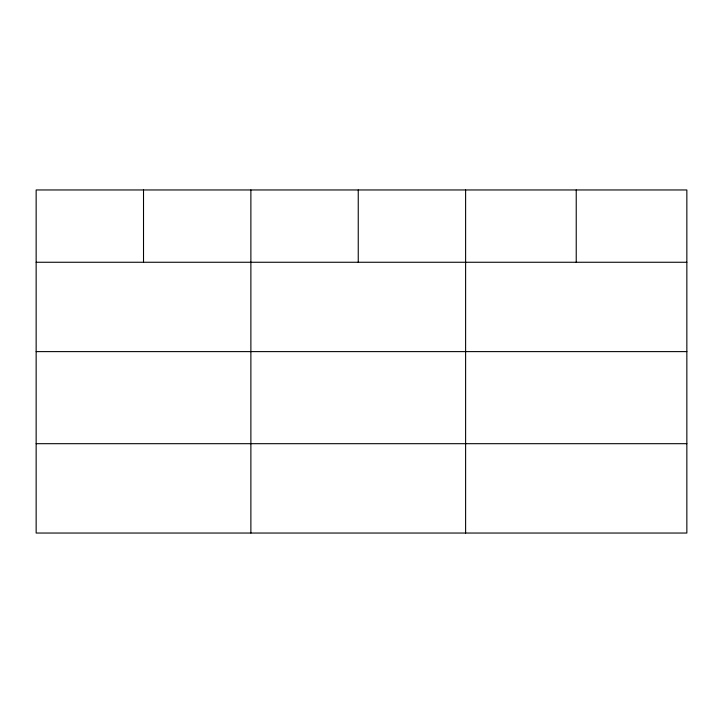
<?xml version="1.0" encoding="UTF-8"?>
<svg xmlns="http://www.w3.org/2000/svg" width="723" height="723" viewBox="0 0 723 723"><rect width="100%" height="100%" fill="white"/><g stroke="black" fill="none" stroke-linecap="round" stroke-linejoin="round"><path stroke-width="1.08" d="M686.85 351.613L686.85 189.959L36.15 189.959L36.15 533.041L686.85 533.041L686.85 351.613L36.15 351.613M36.15 262.259L686.85 262.259M36.15 443.687L686.85 443.687M576.231 189.959L576.231 262.259M465.612 189.959L465.612 533.041M358.247 189.959L358.247 262.259M250.881 189.959L250.881 533.041M143.516 189.959L143.516 262.259"/></g></svg>
